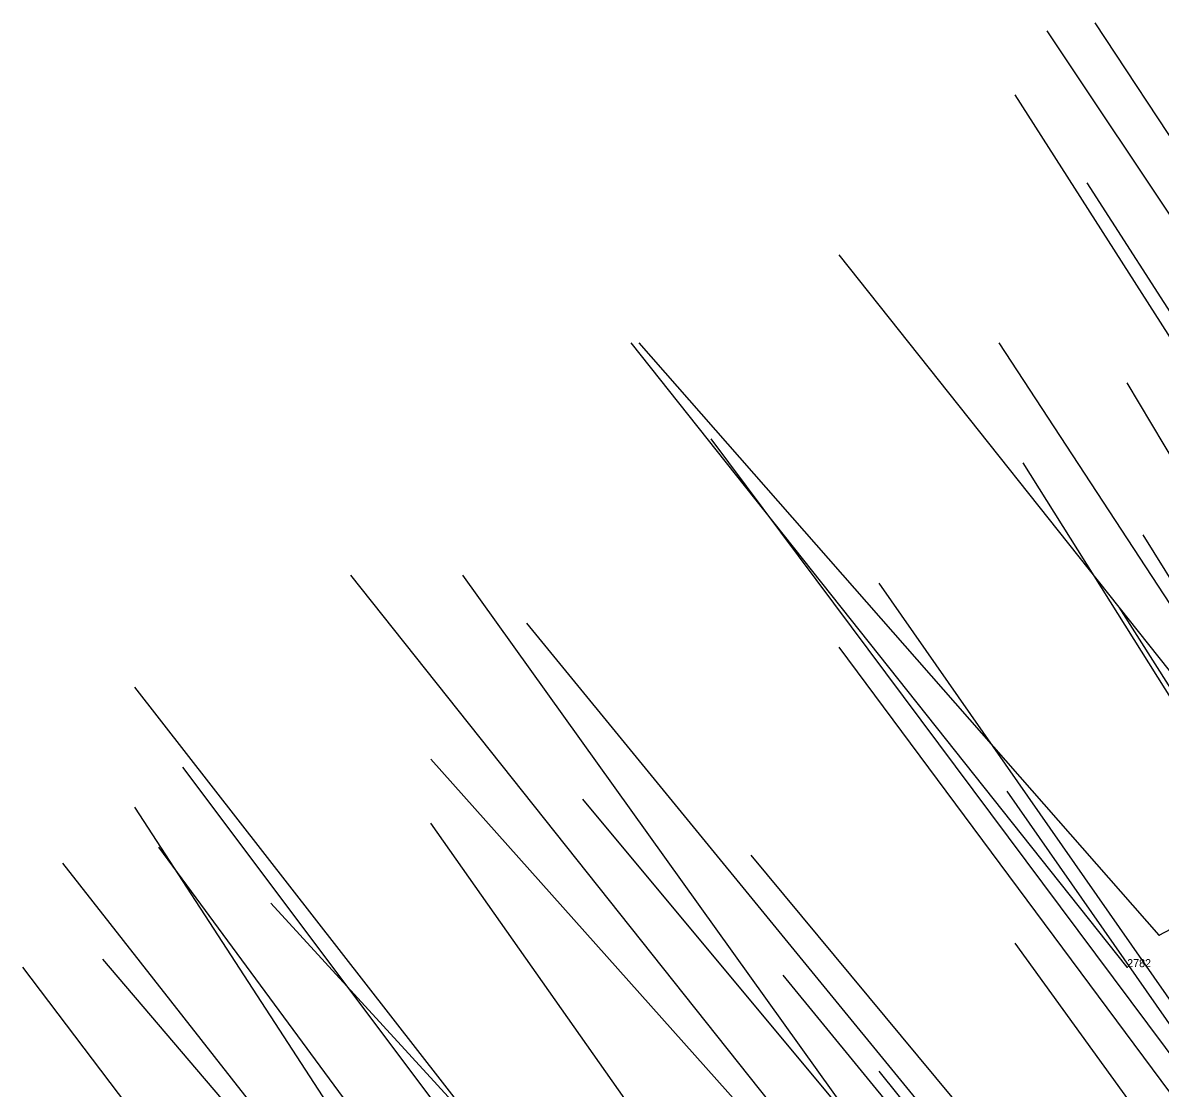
# Model space of a CAD drawing. Extents: x -0.5 to 0.59, y -0.5 to 0.58.
# Drawn here: x -0.419 to -0.2765, y 0.3795 to 0.513 of the extents above; entities that cross this region are included whole.
import ezdxf

# ---------------------------------------------------------------- set-up
doc = ezdxf.new("R2010")
doc.units = 0
for name, color, linetype in [('Facilities', 3, 'CONTINUOUS'), ('Facilities_lines', 3, 'CONTINUOUS'), ('Normals', 1, 'CONTINUOUS'), ('Source_points', 5, 'CONTINUOUS'), ('Text', 3, 'CONTINUOUS')]:
    doc.layers.add(name, color=color, linetype=linetype)

msp = doc.modelspace()

# ---------------------------------------------------------------- linework, layer by layer
at = {"layer": 'Facilities', "color": 3}
for p in [(-0.277, 0.399, -1.213), (-0.281, 0.395, -1.213)]:
    msp.add_point(p, dxfattribs=at)
at = {"layer": 'Facilities_lines', "color": 3}
msp.add_line((-0.277, 0.399, -1.213), (-0.194, 0.443, -1.209), dxfattribs=at)
at = {"layer": 'Normals', "color": 1}
for p, q in [((-0.231, 0.431, -1.224), (-0.285, 0.513, -1.247)), ((-0.237, 0.431, -1.23), (-0.291, 0.512, -1.253)), ((-0.242, 0.421, -1.214), (-0.295, 0.504, -1.23)), ((-0.232, 0.409, -1.177), (-0.286, 0.493, -1.164)), ((-0.255, 0.406, -1.199), (-0.317, 0.484, -1.197)), ((-0.281, 0.395, -1.213), (-0.343, 0.473, -1.229)), ((-0.277, 0.399, -1.213), (-0.342, 0.473, -1.227)), ((-0.244, 0.392, -1.154), (-0.297, 0.473, -1.129)), ((-0.234, 0.389, -1.135), (-0.281, 0.468, -1.096)), ((-0.274, 0.382, -1.175), (-0.333, 0.461, -1.163)), ((-0.245, 0.38, -1.13), (-0.294, 0.458, -1.092)), ((-0.23, 0.37, -1.089), (-0.279, 0.449, -1.052)), ((-0.316, 0.366, -1.209), (-0.378, 0.444, -1.209)), ((-0.306, 0.363, -1.186), (-0.364, 0.444, -1.179)), ((-0.259, 0.367, -1.123), (-0.312, 0.443, -1.085)), ((-0.232, 0.361, -1.074), (-0.282, 0.44, -1.037)), ((-0.293, 0.361, -1.163), (-0.356, 0.438, -1.15)), ((-0.262, 0.361, -1.115), (-0.317, 0.435, -1.077)), ((-0.345, 0.353, -1.234), (-0.405, 0.43, -1.255)), ((-0.302, 0.347, -1.152), (-0.368, 0.421, -1.132)), ((-0.339, 0.34, -1.199), (-0.399, 0.42, -1.202)), ((-0.243, 0.341, -1.046), (-0.296, 0.417, -1.009)), ((-0.351, 0.332, -1.207), (-0.405, 0.415, -1.222)), ((-0.289, 0.344, -1.125), (-0.349, 0.416, -1.087)), ((-0.323, 0.349, -1.25), (-0.368, 0.413, -1.312)), ((-0.343, 0.33, -1.189), (-0.402, 0.41, -1.187)), ((-0.269, 0.338, -1.079), (-0.328, 0.409, -1.043)), ((-0.363, 0.343, -1.249), (-0.414, 0.408, -1.305)), ((-0.322, 0.331, -1.155), (-0.388, 0.403, -1.131)), ((-0.24, 0.322, -1.004), (-0.295, 0.398, -0.968)), ((-0.369, 0.329, -1.236), (-0.419, 0.395, -1.292)), ((-0.345, 0.321, -1.179), (-0.409, 0.396, -1.163)), ((-0.265, 0.322, -1.042), (-0.324, 0.394, -1.005)), ((-0.254, 0.31, -1.003), (-0.312, 0.382, -0.965))]:
    msp.add_line(p, q, dxfattribs=at)
at = {"layer": 'Source_points', "color": 5}
for p in [(-0.277, 0.399, -1.213), (-0.281, 0.395, -1.213)]:
    msp.add_point(p, dxfattribs=at)

# ---------------------------------------------------------------- texts
at = {"layer": 'Text', "color": 3}
msp.add_text('2782', height=0.001, dxfattribs=at).set_placement((-0.281, 0.395, -1.213))

doc.saveas('drawing.dxf')
